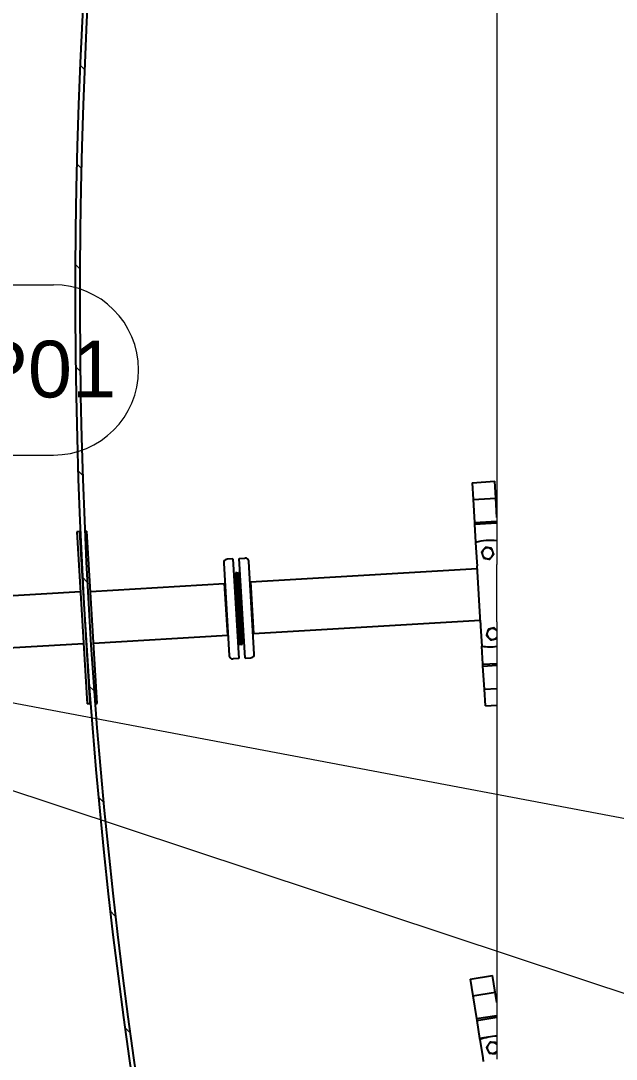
# Model space of a CAD drawing. Header units: millimetres. Extents: x 0 to 157650, y 0 to 89100.
# Drawn here: x 145287 to 149220, y 69343 to 76203 of the extents above; entities that cross this region are included whole.
import ezdxf

# ---------------------------------------------------------------- set-up
doc = ezdxf.new("R2010")
doc.units = ezdxf.units.MM
doc.header["$LTSCALE"] = 150
for name, color, linetype, lineweight in [('Hatch', 7, 'Continuous', 18), ('Symbol', 7, 'Continuous', 18), ('Visible', 7, 'Continuous', 25), ('Visible Narrow', 7, 'Continuous', 18)]:
    doc.layers.add(name, color=color, linetype=linetype, lineweight=lineweight)
doc.styles.add('Note Text', font='arial.ttf')

# ---------------------------------------------------------------- blocks, each defined once
blk = doc.blocks.new('Balloon19')
at = {"layer": 'Symbol'}
blk.add_line((957.2311290019265, 477.7565299651175), (1001.764268299548, 463.000438888665), dxfattribs=at)
blk = doc.blocks.new('Balloon20')
at = {"layer": 'Symbol'}
blk.add_line((965.2604093497685, 478.5505709536708), (1001.635483750275, 471.6689765278535), dxfattribs=at)
blk = doc.blocks.new('Balloon21')
at = {"layer": 'Symbol'}
for p, q in [((953.6043470030239, 496.3910310359807), (970.0176020352545, 496.3910310359807)), ((947.5565472046374, 473.4139647159685), (952.4823965099845, 489.0741443570938)), ((953.6043470030239, 488.8910310359807), (970.0176020352545, 488.8910310359807)), ((947.0795858907163, 473.5639910637306), (946.8064154658273, 471.0291581463638)), ((947.5565472046374, 473.4139647159685), (946.8064154658273, 471.0291581463638)), ((948.0335085185583, 473.2639383682066), (947.0795858907163, 473.5639910637306)), ((946.8064154658273, 471.0291581463638), (948.0335085185583, 473.2639383682066))]:
    blk.add_line(p, q, dxfattribs=at)
at = {"layer": 'Symbol', "flags": 128}
blk.add_lwpolyline([(947.0796203613281, 473.5639953613281), (946.8064117431641, 471.029167175293), (948.0335235595703, 473.2639312744141), (947.0796203613281, 473.5639953613281)], dxfattribs=at)
at = {"layer": 'Symbol'}
for centre, start, end in [((953.6043470030239, 492.6410310359807), 90, 270), ((970.0176020352545, 492.6410310359807), 270, 90)]:
    blk.add_arc(centre, 3.75, start, end, dxfattribs=at)
blk.add_solid([(947.0796203613281, 473.5639953613281), (946.8064117431641, 471.029167175293), (948.0335235595703, 473.2639312744141), (947.0796203613281, 473.5639953613281)], dxfattribs=at)
at = {"layer": 'Symbol', "insert": (961.8109745191391, 492.6619914004715), "char_height": 2.5, "attachment_point": 5, "style": 'Note Text'}
blk.add_mtext('HX3.E1.GP01', dxfattribs=at)

msp = doc.modelspace()

# ---------------------------------------------------------------- hatches: boundary and pattern name
at = {"layer": 'Hatch'}
h = msp.add_hatch(dxfattribs=at)
h.set_pattern_fill('ANSI31', color=256, scale=3810, angle=90.00021045915, style=0)
h.set_pattern_definition([(135.00021045915, (0, 0), (-336.7583675507218, -336.760841524921), [])])
edge = h.paths.add_edge_path()
edge.add_ellipse((181496.5060039845, 74387.21141321986), major_axis=(-13251.20650702902, 33278.79093518965), ratio=1, start_angle=61.862278489099, end_angle=90)
edge.add_line((148217.7150687948, 61136.00490619083), (148189.8433845941, 61124.90674328797))
edge.add_ellipse((181496.5060039846, 74387.21141321986), major_axis=(-3600.000000000028, -35668.78887767283), ratio=1, start_angle=270.00000000000017, end_angle=297.47510560645185, ccw=False)
edge.add_ellipse((181496.5060038006, 74387.21141323961), major_axis=(-3899.999999980262, -35637.23474102449), ratio=1, start_angle=269.99999999999784, end_angle=270.4821088476203, ccw=False)
edge.add_ellipse((181496.5060020469, 74387.21141343492), major_axis=(-4012.253517421845, -35624.77117922517), ratio=1, start_angle=270, end_angle=270.1805070568376, ccw=False)
edge.add_line((145871.7348228218, 78399.46493085676), (145901.5463468228, 78396.10739653237))

# ---------------------------------------------------------------- linework, layer by layer
at = {"layer": 'Visible', "color": 9, "true_color": 0xc0c0c0}
for p, q in [((148268.2740406428, 73151.46603113544), (148418.0096272296, 73160.36850885299)), ((148268.2740406428, 73151.46603113544), (148274.8495339038, 73040.86925439794)), ((148424.5851204907, 73049.77173211552), (148418.0096272297, 73160.36850885302)), ((148274.8495339038, 73040.86925439799), (148424.5851204906, 73049.77173211552)), ((148274.8495339038, 73040.86925439799), (148283.9246152928, 72888.23055332892)), ((148432.2727981409, 72920.46852474123), (148424.5851204906, 73049.77173211548)), ((148283.9246152929, 72888.23055332889), (148432.272798141, 72897.05054343506)), ((148283.9246152929, 72888.23055332889), (148284.6125459445, 72876.65987571301)), ((148284.6125459445, 72876.65987571303), (148432.272798141, 72885.4389651393)), ((148284.6125459445, 72876.65987571303), (148291.7416445504, 72756.75171132872)), ((145675.8713944173, 72828.51446775938), (145657.9031240269, 72827.44617043326)), ((145657.9031240269, 72827.44617043328), (145725.5619546802, 71689.45571237373)), ((145675.8713944173, 72828.51446775938), (145743.5302250706, 71690.52400969985)), ((145710.3459798339, 72830.56414235912), (145723.7867821148, 72831.36326062847)), ((145791.4456127681, 71693.37280256877), (145723.7867821148, 72831.36326062844)), ((148291.7416445504, 72756.75171132873), (148299.5279938623, 72625.78889192308)), ((146687.3543654234, 72648.22803081876), (146649.9204687767, 72646.00241138939)), ((146687.3543654234, 72648.22803081876), (146726.5252673805, 71989.39144983685)), ((146730.7776855335, 72650.80974935672), (146768.2115821802, 72653.0353687861)), ((146769.9485874907, 71991.97316837493), (146730.7776855336, 72650.8097493568)), ((146627.3871713576, 72620.62032110068), (146663.7092804451, 72009.69912782653)), ((146829.9157815565, 72019.58087809301), (146793.593672469, 72630.5020713671)), ((146804.5739067134, 72496.36729975315), (148301.9297725813, 72585.39207692847)), ((148299.5279938622, 72625.78889192303), (148300.9035028984, 72602.65346166046)), ((148323.3071063263, 72225.83514125895), (148300.9035028984, 72602.65346166046)), ((146713.8368837304, 72556.63831401545), (146704.8527485352, 72556.10416535242)), ((146704.8527485352, 72556.10416535236), (146732.9845781226, 72082.93971173807)), ((146713.8368837304, 72556.63831401536), (146724.3183747915, 72557.26148745554)), ((146713.8368837304, 72556.6383140154), (146741.9687133178, 72083.47386040112)), ((146741.9687133178, 72083.4738604011), (146713.8368837304, 72556.63831401535)), ((146752.4502043789, 72084.09703384135), (146724.3183747915, 72557.26148745559)), ((145747.4406654103, 72433.51580706732), (146633.8753380044, 72486.2184751552)), ((146635.3726938702, 72486.30749993233), (146633.8753380043, 72486.21847515518)), ((146654.2264020666, 72143.92292421772), (146633.8753380043, 72486.21847515515)), ((146633.8753380043, 72486.21847515515), (146654.2264020666, 72143.92292421772)), ((146801.5791949815, 72496.18925019875), (146804.5739067133, 72496.36729975305)), ((146824.9249707756, 72154.0717488157), (146804.5739067133, 72496.3672997531)), ((146804.5739067133, 72496.3672997531), (146824.9249707756, 72154.0717488157)), ((145681.5570073224, 72429.59871687232), (144795.1223347286, 72376.89604878447)), ((146824.9249707756, 72154.0717488157), (148322.2808366435, 72243.096525991)), ((148323.3071063263, 72225.83514125894), (148324.6826153625, 72202.69971099637)), ((148324.6826153626, 72202.69971099637), (148332.4689646745, 72071.73689159071)), ((145767.7917294727, 72091.22025612989), (146654.2264020668, 72143.92292421778)), ((146655.7237579325, 72144.0119489949), (146654.2264020666, 72143.92292421775)), ((146821.9302590438, 72153.89369926129), (146824.9249707756, 72154.0717488156)), ((145701.9080713847, 72087.3031659348), (144815.4733987909, 72034.60049784697)), ((146741.9687133178, 72083.47386040114), (146732.9845781226, 72082.9397117381)), ((146741.9687133177, 72083.47386040109), (146752.4502043788, 72084.09703384127)), ((148339.5980632803, 71951.82872720645), (148332.4689646744, 72071.7368915907)), ((146726.5252673806, 71989.39144983685), (146689.0913707339, 71987.16583040747)), ((146769.9485874908, 71991.97316837488), (146807.3824841375, 71994.19878780426)), ((148339.5980632803, 71951.82872720645), (148432.2727981409, 71957.33867164172)), ((148340.2859939319, 71940.25804959054), (148339.5980632802, 71951.82872720646)), ((148340.2859939319, 71940.25804959054), (148432.2727981409, 71945.72709334595)), ((148349.3610753209, 71787.6193485215), (148340.2859939319, 71940.25804959051)), ((148349.3610753209, 71787.6193485215), (148432.2727981409, 71792.5488364392)), ((148355.936568582, 71677.02257178401), (148349.3610753209, 71787.61934852155)), ((145743.5302250706, 71690.52400969985), (145725.5619546802, 71689.45571237373)), ((145778.0048104872, 71692.57368429944), (145791.4456127681, 71693.37280256879)), ((148355.936568582, 71677.02257178401), (148432.272798141, 71681.56111601512)), ((148255.847966163, 69871.28790752869), (148403.9746304895, 69894.92032838346)), ((148255.847966163, 69871.28790752869), (148273.3031993017, 69761.8795030415)), ((148421.4298636284, 69785.51192389638), (148403.9746304895, 69894.92032838351)), ((148273.3031993016, 69761.87950304152), (148421.4298636283, 69785.51192389637)), ((148432.2727981408, 69717.5490295865), (148421.4298636283, 69785.51192389641)), ((148273.3031993016, 69761.87950304152), (148297.3938119918, 69610.88091845719)), ((148297.3938119919, 69610.88091845717), (148432.2727981409, 69632.39977854646)), ((148297.3938119919, 69610.88091845717), (148299.2199852432, 69599.43456880636)), ((148299.2199852432, 69599.43456880638), (148432.2727981409, 69620.66207760507)), ((148299.2199852432, 69599.43456880638), (148318.3200448595, 69479.7164858905)), ((148432.2727981409, 69497.89673341955), (148318.3200448595, 69479.7164858905)), ((148318.3200448595, 69479.71648589049), (148319.5277862521, 69472.14643181294)), ((148319.5277862521, 69472.14643181294), (148338.7757486787, 69351.5013025283)), ((148338.7757486787, 69351.50130252834), (148342.463170475, 69328.38875328873))]:
    msp.add_line(p, q, dxfattribs=at)
for centre, radius, start, end in [((181496.5060039846, 74387.21141321986), 35850.00000000009, 173.5741192067049, 201.7118407176043), ((181496.5060039846, 74387.21141321986), 35820.00000000009, 173.5741192067049, 201.7118407176058), ((148386.9730979057, 72418.69554031847), 351.213616572985, 82.58931796292363, 105.7326898765164), ((148371.1266875685, 72685.22488444296), 36.00000000000036, 79.78361904626104, 139.7836190462532), ((148371.1266875685, 72685.22488444296), 36.00000000000034, 19.78361904626568, 79.78361904626104), ((146769.6359786151, 72629.07767493222), 24.00000000000023, 3.402495494475878, 93.40249549447591), ((148371.1266875685, 72685.22488444296), 36.00000000000036, 139.7836190462532, 199.7836190462497), ((148371.1266875685, 72685.22488444296), 36.00000000000034, 199.7836190462656, 259.783619046261), ((148371.1266875685, 72685.22488444296), 36.00000000000036, 259.783619046261, 319.7836190462532), ((148371.1266875685, 72685.22488444296), 36.00000000000036, 319.7836190462532, 19.78361904624973), ((146651.3448652115, 72622.04471753551), 24.00000000000713, 93.4024954944744, 183.4024954944729), ((146685.9373362881, 72520.41863355698), 21.00000000000526, 3.40249549429871, 68.02556196928442), ((146747.3289267887, 72524.0686494211), 21.00000000000019, 118.7794290194391, 183.4024954944762), ((148402.8195082429, 72152.16619619397), 36.00000000000034, 104.0510661480108, 164.0510661479979), ((148402.8195082429, 72152.16619619397), 36.00000000000035, 44.05106614802983, 104.0510661480108), ((148402.8195082429, 72152.16619619397), 36.00000000000036, 35.10027659216887, 44.05106614799405), ((146709.9740261254, 72116.13254977256), 21.00000000000623, 298.779429019685, 3.402495494327793), ((146771.365616626, 72119.78256563672), 21.0000000000002, 183.4024954944762, 248.0255619691548), ((148402.8195082429, 72152.16619619397), 36.00000000000036, 164.0510661479909, 224.051066147994), ((148402.8195082429, 72152.16619619397), 36.00000000000035, 224.0510661480298, 284.0510661480108), ((148402.8195082429, 72152.16619619397), 36.00000000000036, 284.0510661479779, 324.8997234078311), ((148386.9730979057, 72418.69554031847), 351.213616572985, 261.0723011123226, 277.4106820370764), ((146687.666974299, 72011.12352426138), 24.00000000000713, 183.4024954944729, 273.4024954944744), ((146805.9580877025, 72018.15648165817), 24.00000000000023, 273.4024954944759, 3.402495494475835), ((148452.409725994, 69115.2909689282), 380.793160784547, 93.03130285819981, 110.4237747987894), ((148404.1995874502, 69417.46936415457), 35.99999999999992, 145.4458109002485, 205.4458109002509), ((148404.1995874502, 69417.46936415457), 35.99999999999991, 85.44581090023786, 145.4458109002346), ((148404.1995874502, 69417.46936415457), 35.99999999999994, 38.75668865439327, 85.44581090027168), ((148404.1995874502, 69417.46936415457), 35.99999999999993, 205.4458109002509, 265.4458109002717), ((148404.1995874502, 69417.46936415457), 35.9999999999999, 265.4458109002717, 321.243311345628)]:
    msp.add_arc(centre, radius, start, end, dxfattribs=at)
for points, weights in [([(148357.0567993151, 72724.34058774145), (148349.8649763736, 72715.83514825473), (148343.6366750067, 72708.46922158886)], [1.019815418649315, 1.048188158588583, 1]), ([(148377.5118677501, 72720.65410224478), (148368.0186374516, 72722.36500611797), (148357.0567993151, 72724.34058774145)], [1, 1.048188158588592, 1.019815418649319]), ([(148397.9669361852, 72716.96761674811), (148387.0050980486, 72718.94319837159), (148377.5118677501, 72720.65410224478)], [1.019815418649313, 1.048188158588575, 1]), ([(148405.0018803119, 72697.40976509887), (148401.7369513803, 72706.48659563792), (148397.9669361852, 72716.96761674811)], [1, 1.048188158588583, 1.019815418649316]), ([(148343.6366750067, 72708.46922158886), (148337.4083736399, 72701.103294923), (148330.2165506984, 72692.59785543628)], [1, 1.04818815858857, 1.019815418649311]), ([(148330.2165506984, 72692.59785543628), (148333.9865658935, 72682.11683432611), (148337.2514948251, 72673.04000378704)], [1.01981541864932, 1.048188158588594, 1]), ([(148337.2514948251, 72673.04000378704), (148340.5164237568, 72663.96317324799), (148344.2864389519, 72653.4821521378)], [1, 1.048188158588593, 1.019815418649321]), ([(148344.2864389519, 72653.4821521378), (148355.2482770885, 72651.50657051434), (148364.7415073869, 72649.79566664115)], [1.019815418649313, 1.048188158588573, 1]), ([(148364.7415073869, 72649.79566664115), (148374.2347376854, 72648.08476276796), (148385.196575822, 72646.10918114448)], [1, 1.048188158588568, 1.019815418649311]), ([(148385.196575822, 72646.10918114448), (148392.3883987635, 72654.61462063118), (148398.6167001303, 72661.98054729705)], [1.019815418649322, 1.048188158588595, 1]), ([(148398.6167001303, 72661.98054729705), (148404.8450014972, 72669.34647396291), (148412.0368244386, 72677.85191344963)], [1, 1.048188158588594, 1.019815418649321]), ([(148412.0368244386, 72677.85191344963), (148408.2668092435, 72688.33293455982), (148405.0018803119, 72697.40976509887)], [1.019815418649319, 1.048188158588589, 1]), ([(148373.9164623398, 72182.04284154648), (148370.8558365626, 72171.3331549061), (148368.205256888, 72162.05829420891)], [1.019815418649313, 1.048188158588573, 1]), ([(148394.0791907431, 72187.0890662078), (148384.7216359255, 72184.74710519213), (148373.9164623398, 72182.04284154648)], [1, 1.048188158588593, 1.019815418649321]), ([(148414.2419191465, 72192.13529086912), (148403.4367455607, 72189.43102722347), (148394.0791907431, 72187.0890662078)], [1.01981541864932, 1.048188158588594, 1]), ([(148428.6934420981, 72177.19696819287), (148421.986466955, 72184.12986787439), (148414.2419191465, 72192.13529086912)], [1, 1.04818815858857, 1.019815418649311]), ([(148432.2727981409, 72173.49704149863), (148430.4740634283, 72175.35636661168), (148428.6934420981, 72177.19696819287)], [1.019678404914169, 1.012356037963354, 1]), ([(148368.205256888, 72162.05829420891), (148365.5546772135, 72152.78343351174), (148362.4940514362, 72142.07374687135)], [1, 1.048188158588568, 1.019815418649311]), ([(148362.4940514362, 72142.07374687135), (148370.2385992448, 72134.0683238766), (148376.9455743878, 72127.13542419509)], [1.019815418649322, 1.048188158588595, 1]), ([(148376.9455743878, 72127.13542419509), (148383.6525495308, 72120.20252451357), (148391.3970973394, 72112.19710151883)], [1, 1.048188158588594, 1.019815418649321]), ([(148391.3970973394, 72112.19710151883), (148402.2022709251, 72114.90136516448), (148411.5598257427, 72117.24332618016)], [1.019815418649319, 1.048188158588589, 1]), ([(148411.5598257427, 72117.24332618016), (148420.9173805603, 72119.58528719582), (148431.7225541461, 72122.28955084147)], [1, 1.048188158588583, 1.019815418649316]), ([(148431.7225541461, 72122.28955084147), (148432.0009042917, 72123.26354866168), (148432.2727981409, 72124.2149547258)], [1.019815418649313, 1.022332140756437, 1.02424647669008]), ([(148374.5503429345, 69437.88803942129), (148369.0791753863, 69429.94354829709), (148362.7616152728, 69420.77004011886)], [1, 1.04818815858857, 1.019815418649311]), ([(148386.3390705962, 69455.0060387237), (148380.0215104827, 69445.83253054548), (148374.5503429345, 69437.88803942129)], [1.019815418649315, 1.048188158588583, 1]), ([(148407.0580566849, 69453.35570074155), (148397.4423417771, 69454.1216252646), (148386.3390705962, 69455.0060387237)], [1, 1.048188158588592, 1.019815418649319]), ([(148427.7770427737, 69451.70536275941), (148416.6737715928, 69452.58977621852), (148407.0580566849, 69453.35570074155)], [1.019815418649313, 1.048188158588575, 1]), ([(148432.2727981408, 69442.25682845667), (148430.1420924171, 69446.73484037569), (148427.7770427737, 69451.7053627594)], [1.029286671203115, 1.033642359765302, 1.019815418649316]), ([(148362.7616152728, 69420.77004011886), (148367.5473263402, 69410.71211848153), (148371.6918736997, 69402.0017028343)], [1.01981541864932, 1.048188158588594, 1]), ([(148371.6918736997, 69402.0017028343), (148375.8364210593, 69393.29128718706), (148380.6221321267, 69383.23336554974)], [1, 1.048188158588593, 1.019815418649321]), ([(148380.6221321267, 69383.23336554974), (148391.7254033076, 69382.34895209063), (148401.3411182155, 69381.58302756758)], [1.019815418649313, 1.048188158588573, 1]), ([(148401.3411182155, 69381.58302756758), (148410.9568331233, 69380.81710304455), (148422.0601043042, 69379.93268958545)], [1, 1.048188158588568, 1.019815418649311]), ([(148422.0601043042, 69379.93268958545), (148427.5255258178, 69387.86883709366), (148432.2727981408, 69394.76218526876)], [1.019815418649322, 1.044269358639359, 1.0118508206562])]:
    msp.add_rational_spline(points, weights, degree=2, dxfattribs=at)
at = {"layer": 'Visible Narrow', "color": 9, "true_color": 0xc0c0c0}
for p, q in [((148432.2727981409, 79631.34908866786), (148432.2727981409, 72920.46852474121)), ((148432.2727981409, 72920.46852474123), (148432.2727981409, 72897.05054343506)), ((148432.2727981409, 72897.05054343508), (148432.2727981409, 72885.43896513928)), ((148432.2727981409, 72885.43896513927), (148432.2727981409, 72766.9755162357)), ((148432.2727981409, 72766.9755162357), (148432.2727981409, 72633.68118853164)), ((148432.2727981409, 72633.68118853164), (148432.2727981409, 72610.46397785319)), ((148432.2727981409, 72232.31365892777), (148432.2727981409, 72610.46397785319)), ((148432.2727981409, 72232.31365892777), (148432.2727981409, 72209.09644824931)), ((148432.2727981409, 72209.09644824929), (148432.2727981409, 72173.49704149863)), ((148432.272798141, 72172.86652745189), (148432.272798141, 72131.4658649361)), ((148432.2727981409, 72124.2149547258), (148432.2727981409, 72070.41556440126)), ((148432.2727981409, 72070.41556440125), (148432.2727981409, 71957.33867164172)), ((148432.2727981409, 71957.33867164172), (148432.2727981409, 71945.72709334592)), ((148432.2727981409, 71945.72709334597), (148432.2727981409, 71792.54883643924)), ((148432.2727981409, 71792.5488364392), (148432.2727981409, 71681.56111601506)), ((148432.2727981409, 71681.56111601509), (148432.2727981409, 69717.54902958649)), ((148432.2727981408, 69717.5490295865), (148432.2727981408, 69632.3997785465)), ((148432.2727981409, 69632.39977854646), (148432.2727981409, 69620.66207760505)), ((148432.2727981408, 69620.66207760505), (148432.2727981408, 69497.89673341955)), ((148432.2727981409, 69497.89673341955), (148432.2727981409, 69495.5513211041)), ((148432.2727981408, 69495.551321104), (148432.2727981408, 69442.25682845661)), ((148432.2727981408, 69440.00588654642), (148432.2727981408, 69394.93284176267)), ((148432.2727981409, 69394.76218526874), (148432.2727981409, 69366.41800663165)), ((148432.2727981408, 69366.41800663166), (148432.2727981408, 69342.7171588291))]:
    msp.add_line(p, q, dxfattribs=at)
for points, weights in [([(148432.2727981409, 72173.49704149863), (148432.2727981409, 72173.18018911262), (148432.2727981409, 72172.86652745192)], [1.000897545582402, 1.000486647980337, 1]), ([(148432.2727981409, 72131.46586493605), (148432.2727981409, 72128.0583500621), (148432.2727981409, 72124.2149547258)], [1, 1.005312279765207, 1.001598112619108]), ([(148432.2727981408, 69442.25682845667), (148432.2727981408, 69441.10913499825), (148432.2727981408, 69440.00588654644)], [1.002282917209705, 1.001611257217156, 1]), ([(148432.2727981408, 69394.9328417627), (148432.2727981408, 69394.84764022779), (148432.2727981408, 69394.76218526876)], [1, 1.000124249236204, 1.000242911205355])]:
    msp.add_rational_spline(points, weights, degree=2, dxfattribs=at)

# ---------------------------------------------------------------- block references
at = {"layer": 'Symbol', "xscale": 150, "yscale": 150, "zscale": 150}
for name in ['Balloon21', 'Balloon20', 'Balloon19']:
    msp.add_blockref(name, (0, 0), dxfattribs=at)

doc.saveas('drawing.dxf')
